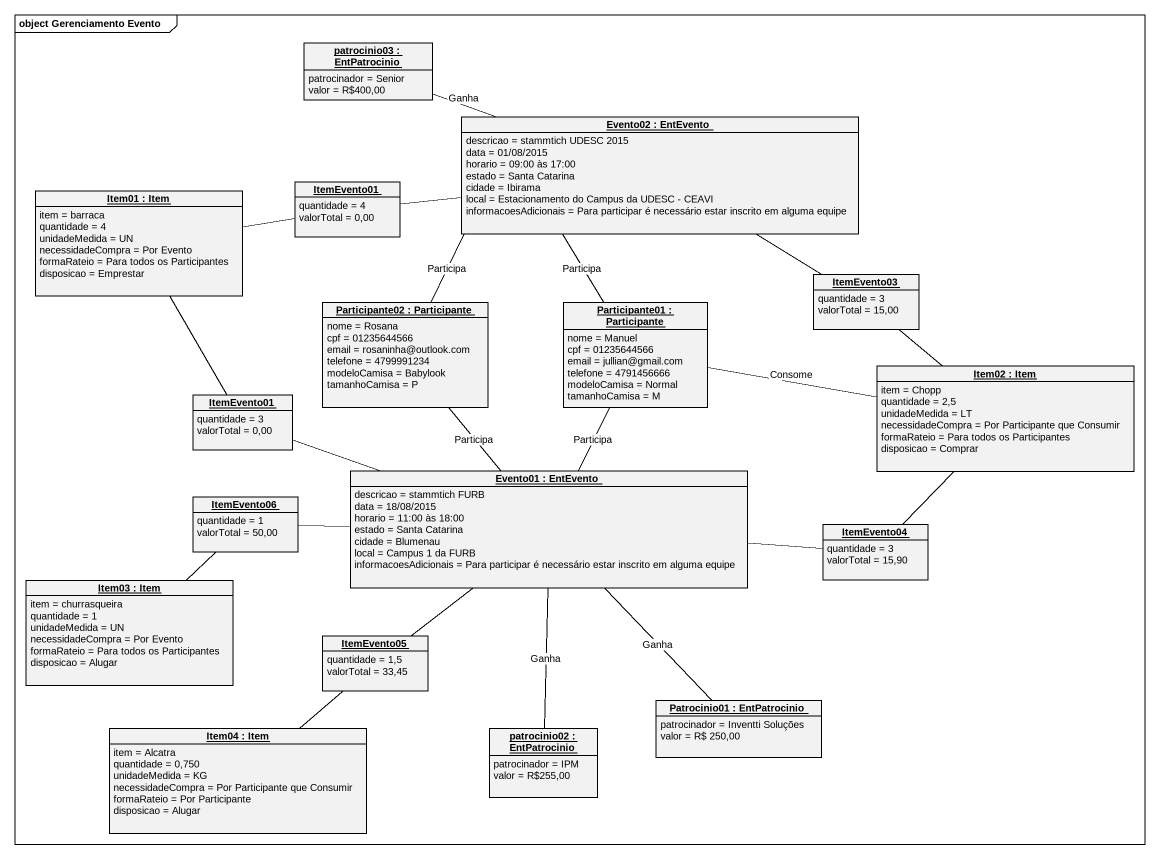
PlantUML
@startuml
mainframe object Gerenciamento Evento
hide circle
hide empty members
object "patrocinio03 : EntPatrocinio" as patrocinio03 {
  patrocinador = Senior
  valor = R~$400,00
}
object "Evento02 : EntEvento" as Evento02 {
  descricao = stammtich UDESC 2015
  data = 01/08/2015
  horario = 09:00 às 17:00
  estado = Santa Catarina
  cidade = Ibirama
  local = Estacionamento do Campus da UDESC - CEAVI
  informacoesAdicionais = Para participar é necessário estar inscrito em alguma equipe
}
object ItemEvento01 {
  quantidade = 4
  valorTotal = 0,00
}
object "Item01 : Item" as Item01 {
  item = barraca
  quantidade = 4
  unidadeMedida = UN
  necessidadeCompra = Por Evento
  formaRateio = Para todos os Participantes
  disposicao = Emprestar
}
object "Participante02 : Participante" as Participante02 {
  nome = Rosana
  cpf = 01235644566
  email = rosaninha@outlook.com
  telefone = 4799991234
  modeloCamisa = Babylook
  tamanhoCamisa = P
}
object "Participante01 : Participante" as Participante01 {
  nome = Manuel
  cpf = 01235644566
  email = jullian@gmail.com
  telefone = 4791456666
  modeloCamisa = Normal
  tamanhoCamisa = M
}
object ItemEvento03 {
  quantidade = 3
  valorTotal = 15,00
}
object "ItemEvento01" as ItemEvento01_2 {
  quantidade = 3
  valorTotal = 0,00
}
object "Item02 : Item" as Item02 {
  item = Chopp
  quantidade = 2,5
  unidadeMedida = LT
  necessidadeCompra = Por Participante que Consumir
  formaRateio = Para todos os Participantes
  disposicao = Comprar
}
object "Evento01 : EntEvento" as Evento01 {
  descricao = stammtich FURB
  data = 18/08/2015
  horario = 11:00 às 18:00
  estado = Santa Catarina
  cidade = Blumenau
  local = Campus 1 da FURB
  informacoesAdicionais = Para participar é necessário estar inscrito em alguma equipe
}
object ItemEvento06 {
  quantidade = 1
  valorTotal = 50,00
}
object ItemEvento04 {
  quantidade = 3
  valorTotal = 15,90
}
object "Item03 : Item" as Item03 {
  item = churrasqueira
  quantidade = 1
  unidadeMedida = UN
  necessidadeCompra = Por Evento
  formaRateio = Para todos os Participantes
  disposicao = Alugar
}
object ItemEvento05 {
  quantidade = 1,5
  valorTotal = 33,45
}
object "Item04 : Item" as Item04 {
  item = Alcatra
  quantidade = 0,750
  unidadeMedida = KG
  necessidadeCompra = Por Participante que Consumir
  formaRateio = Por Participante
  disposicao = Alugar
}
object "patrocinio02 : EntPatrocinio" as patrocinio02 {
  patrocinador = IPM
  valor = R~$255,00
}
object "Patrocinio01 : EntPatrocinio" as Patrocinio01 {
  patrocinador = Inventti Soluções
  valor = R$ 250,00
}
Evento02 -left- patrocinio03 : Ganha
ItemEvento01 -right- Evento02
Item01 -right- ItemEvento01
Item01 -- ItemEvento01_2
Participante02 -up- Evento02 : Participa
Participante02 -- Evento01 : Participa
Participante01 -up- Evento02 : Participa
Participante01 -right- Item02 : Consome
Participante01 -- Evento01 : Participa
ItemEvento03 -up- Evento02
ItemEvento03 -- Item02
ItemEvento01_2 -right- Evento01
Evento01 -- patrocinio02 : Ganha
Evento01 -- Patrocinio01 : Ganha
ItemEvento06 -right- Evento01
ItemEvento04 -up- Item02
ItemEvento04 -left- Evento01
Item03 -up- ItemEvento06
ItemEvento05 -up- Evento01
Item04 -up- ItemEvento05
@enduml
